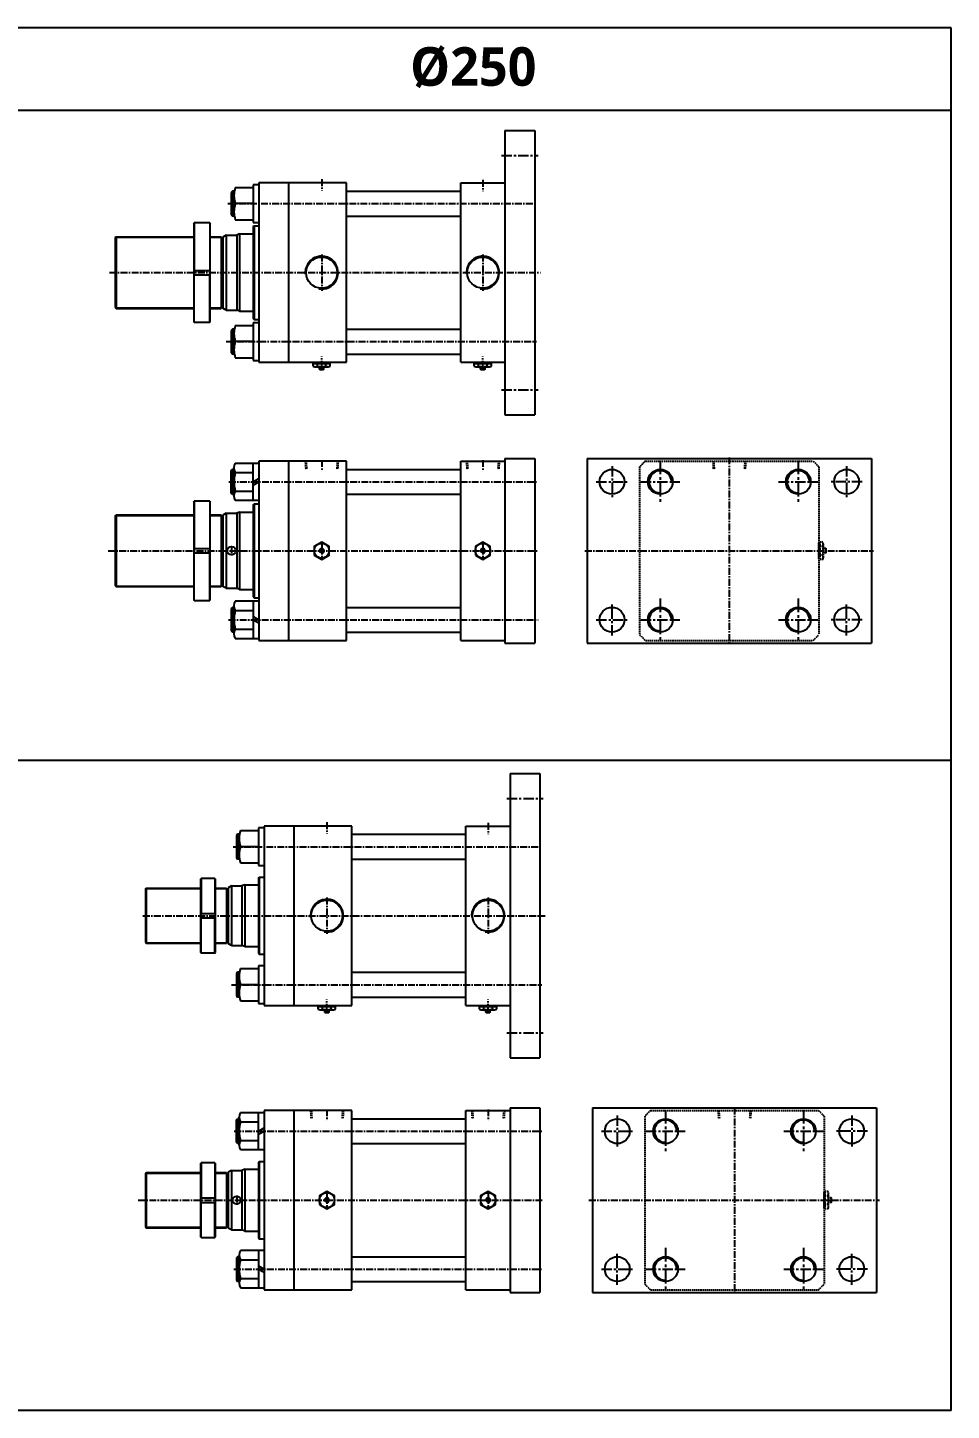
# Model space of a CAD drawing. Extents: x -819 to 8133, y 0 to 3948.
# Drawn here: x 6459 to 8133, y 0 to 2506 of the extents above; entities that cross this region are included whole.
import ezdxf

# ---------------------------------------------------------------- set-up
doc = ezdxf.new("R2010")
doc.units = 0
doc.header["$LTSCALE"] = 10
doc.header["$MEASUREMENT"] = 0
for name, pattern in [('CENTER', [2, 1.25, -0.25, 0.25, -0.25]), ('CENTERX2', [4, 2.5, -0.5, 0.5, -0.5]), ('HIDDEN', [0.375, 0.25, -0.125])]:
    doc.linetypes.add(name, pattern=pattern)
doc.layers.get('0').update_dxf_attribs({"linetype": 'CONTINUOUS'})
for name, color, linetype in [('CEN', 1, 'CENTERX2'), ('DIM', 2, 'CONTINUOUS'), ('ML', 7, 'CONTINUOUS')]:
    doc.layers.add(name, color=color, linetype=linetype)
doc.styles.add('문자', font='romans.shx')

msp = doc.modelspace()

# ---------------------------------------------------------------- linework, layer by layer
for p, q in [((8133.3, 2505.7), (0, 2505.7)), ((8133.3, 0), (8133.3, 2505.7)), ((8133.3, 2355.7), (0, 2355.7)), ((8133.3, 1177.9), (0, 1177.9)), ((8133.3, 0), (0, 0))]:
    msp.add_line(p, q)
at = {"color": 7, "linetype": 'Continuous'}
for p, q in [((6976.7, 1892.2), (6976.7, 1897.3)), ((6976.7, 1897.3), (6983, 1897.3)), ((6977.7, 1897.3), (6977.7, 1899.3)), ((6977.7, 1899.3), (7006.9, 1899.3)), ((6979.9, 1891.3), (7004.7, 1891.3)), ((6983, 1897.3), (7007.9, 1897.3)), ((6984.5, 1892.2), (6984.5, 1897.3)), ((6988.3, 1891.5), (6988.3, 1891.5)), ((6988.3, 1886.8), (6988.3, 1891.3)), ((6988.3, 1886.8), (6988.8, 1886.3)), ((6996.3, 1886.8), (6988.3, 1886.8)), ((6988.8, 1886.3), (6995.8, 1886.3)), ((6996.3, 1886.8), (6995.8, 1886.3)), ((6996.3, 1886.8), (6996.3, 1891.3)), ((7000.1, 1892.2), (7000.1, 1897.3)), ((7006.9, 1897.3), (7006.9, 1899.3)), ((7007.9, 1892.2), (7007.9, 1897.3)), ((7268.7, 1892.2), (7268.7, 1897.3)), ((7268.7, 1897.3), (7275, 1897.3)), ((7269.7, 1897.3), (7269.7, 1899.3)), ((7269.7, 1899.3), (7298.9, 1899.3)), ((7271.9, 1891.3), (7296.7, 1891.3)), ((7275, 1897.3), (7299.9, 1897.3)), ((7276.5, 1892.2), (7276.5, 1897.3)), ((7280.3, 1891.5), (7280.3, 1891.5)), ((7280.3, 1886.8), (7280.3, 1891.3)), ((7280.3, 1886.8), (7280.8, 1886.3)), ((7288.3, 1886.8), (7280.3, 1886.8)), ((7280.8, 1886.3), (7287.8, 1886.3)), ((7288.3, 1886.8), (7287.8, 1886.3)), ((7288.3, 1886.8), (7288.3, 1891.3)), ((7292.1, 1892.2), (7292.1, 1897.3)), ((7298.9, 1897.3), (7298.9, 1899.3)), ((7299.9, 1892.2), (7299.9, 1897.3)), ((6986.2, 726.9), (6986.2, 731.9)), ((6986.2, 731.9), (6992.5, 731.9)), ((6987.2, 731.9), (6987.2, 733.9)), ((6987.2, 733.9), (7016.4, 733.9)), ((6992.5, 731.9), (7017.4, 731.9)), ((6994, 726.9), (6994, 731.9)), ((7009.6, 726.9), (7009.6, 731.9)), ((7016.4, 731.9), (7016.4, 733.9)), ((7017.4, 726.9), (7017.4, 731.9)), ((7278.2, 726.9), (7278.2, 731.9)), ((7278.2, 731.9), (7284.5, 731.9)), ((7279.2, 731.9), (7279.2, 733.9)), ((7279.2, 733.9), (7308.4, 733.9)), ((7284.5, 731.9), (7309.4, 731.9)), ((7286, 726.9), (7286, 731.9)), ((7301.6, 726.9), (7301.6, 731.9)), ((7308.4, 731.9), (7308.4, 733.9)), ((7309.4, 726.9), (7309.4, 731.9)), ((6989.4, 725.9), (7014.2, 725.9)), ((6997.8, 726.2), (6997.8, 726.2)), ((6997.8, 721.4), (6997.8, 725.9)), ((6997.8, 721.4), (6998.3, 720.9)), ((7005.8, 721.4), (6997.8, 721.4)), ((6998.3, 720.9), (7005.3, 720.9)), ((7005.8, 721.4), (7005.3, 720.9)), ((7005.8, 721.4), (7005.8, 725.9)), ((7281.4, 725.9), (7306.2, 725.9)), ((7289.8, 726.2), (7289.8, 726.2)), ((7289.8, 721.4), (7289.8, 725.9)), ((7289.8, 721.4), (7290.3, 720.9)), ((7297.8, 721.4), (7289.8, 721.4)), ((7290.3, 720.9), (7297.3, 720.9)), ((7297.8, 721.4), (7297.3, 720.9)), ((7297.8, 721.4), (7297.8, 725.9))]:
    msp.add_line(p, q, dxfattribs=at)
for points in [[(6978.8, 1549.9), (6992.3, 1542.1), (7005.8, 1549.9), (7005.8, 1565.5), (6992.3, 1573.3), (6978.8, 1565.5)], [(6990.8, 1560.2), (6989.4, 1557.7), (6990.8, 1555.2), (6993.7, 1555.2), (6995.2, 1557.7), (6993.7, 1560.2)], [(7270.8, 1549.9), (7284.3, 1542.1), (7297.8, 1549.9), (7297.8, 1565.5), (7284.3, 1573.3), (7270.8, 1565.5)], [(7282.8, 1560.2), (7281.4, 1557.7), (7282.8, 1555.2), (7285.7, 1555.2), (7287.2, 1557.7), (7285.7, 1560.2)], [(6988.3, 373.1), (7001.8, 365.3), (7015.3, 373.1), (7015.3, 388.7), (7001.8, 396.5), (6988.3, 388.7)], [(7000.3, 383.4), (6998.9, 380.9), (7000.3, 378.4), (7003.2, 378.4), (7004.7, 380.9), (7003.2, 383.4)], [(7280.3, 373.1), (7293.8, 365.3), (7307.3, 373.1), (7307.3, 388.7), (7293.8, 396.5), (7280.3, 388.7)], [(7292.3, 383.4), (7290.9, 380.9), (7292.3, 378.4), (7295.2, 378.4), (7296.7, 380.9), (7295.2, 383.4)]]:
    msp.add_lwpolyline(points, close=True, dxfattribs=at)
for centre, radius in [((6992.3, 1557.7), 13.5), ((6992.3, 1557.7), 3.5), ((7284.3, 1557.7), 13.5), ((7284.3, 1557.7), 3.5), ((7001.8, 380.9), 13.5), ((7001.8, 380.9), 3.5), ((7293.8, 380.9), 13.5), ((7293.8, 380.9), 3.5)]:
    msp.add_circle(centre, radius, dxfattribs=at)
for centre, radius, start, end in [((6979.9, 1896.9), 5.62, 235.6158, 270), ((6980.6, 1899.5), 8.22, 241.7006, 298.2994), ((6992.3, 1922.6), 31.3, 255.6172, 270.0141), ((6992.3, 1922.6), 31.3, 269.9859, 284.3828), ((7004, 1899.5), 8.22, 241.7006, 298.2994), ((7271.9, 1896.9), 5.62, 235.6158, 270), ((7272.6, 1899.5), 8.22, 241.7006, 298.2994), ((7284.3, 1922.6), 31.3, 255.6172, 270.0141), ((7284.3, 1922.6), 31.3, 269.9859, 284.3828), ((7296, 1899.5), 8.22, 241.7006, 298.2994), ((6989.4, 731.6), 5.62, 235.6158, 270), ((6990.1, 734.2), 8.22, 241.7006, 298.2994), ((7001.8, 757.3), 31.3, 255.6172, 270.0141), ((7001.8, 757.3), 31.3, 269.9859, 284.3828), ((7013.5, 734.2), 8.22, 241.7006, 298.2994), ((7281.4, 731.6), 5.62, 235.6158, 270), ((7282.1, 734.2), 8.22, 241.7006, 298.2994), ((7293.8, 757.3), 31.3, 255.6172, 270.0141), ((7293.8, 757.3), 31.3, 269.9859, 284.3828), ((7305.5, 734.2), 8.22, 241.7006, 298.2994)]:
    msp.add_arc(centre, radius, start, end, dxfattribs=at)
at = {"layer": 'CEN', "color": 1, "linetype": 'CENTER', "ltscale": 1.5}
for p, q in [((7318.3, 2274.3), (7384.3, 2274.3)), ((7318.3, 1849.3), (7384.3, 1849.3)), ((7518.4, 1711.2), (7518.4, 1654.2)), ((7943.4, 1711.2), (7943.4, 1654.2)), ((7489.9, 1682.7), (7546.9, 1682.7)), ((7570.4, 1682.7), (7641.3, 1682.7)), ((7820.4, 1682.7), (7891.3, 1682.7)), ((7971.9, 1682.7), (7914.9, 1682.7)), ((7518.4, 1404.2), (7518.4, 1461.2)), ((7943.4, 1404.2), (7943.4, 1461.2)), ((7489.9, 1432.7), (7546.9, 1432.7)), ((7570.4, 1432.7), (7641.3, 1432.7)), ((7820.4, 1432.7), (7891.3, 1432.7)), ((7971.9, 1432.7), (7914.9, 1432.7)), ((7327.8, 1108.9), (7393.8, 1108.9)), ((7327.8, 683.9), (7393.8, 683.9)), ((7527.9, 534.4), (7527.9, 477.4)), ((7952.9, 534.4), (7952.9, 477.4)), ((7499.4, 505.9), (7556.4, 505.9)), ((7579.9, 505.9), (7650.8, 505.9)), ((7829.9, 505.9), (7900.8, 505.9)), ((7981.4, 505.9), (7924.4, 505.9)), ((7527.9, 227.4), (7527.9, 284.4)), ((7952.9, 227.4), (7952.9, 284.4)), ((7499.4, 255.9), (7556.4, 255.9)), ((7579.9, 255.9), (7650.8, 255.9)), ((7829.9, 255.9), (7900.8, 255.9)), ((7981.4, 255.9), (7924.4, 255.9))]:
    msp.add_line(p, q, dxfattribs=at)
at = {"layer": 'CEN', "color": 1, "linetype": 'CENTER', "ltscale": 2}
for p, q in [((7605.9, 1721.3), (7605.9, 1644)), ((7855.9, 1721.3), (7855.9, 1644)), ((7605.9, 1471.3), (7605.9, 1394)), ((7855.9, 1471.3), (7855.9, 1394)), ((7615.4, 544.6), (7615.4, 467.3)), ((7865.4, 544.6), (7865.4, 467.3)), ((7615.4, 294.6), (7615.4, 217.3)), ((7865.4, 294.6), (7865.4, 217.3))]:
    msp.add_line(p, q, dxfattribs=at)
at = {"layer": 'DIM'}
for p, q in [((6828.3, 2207), (6833.6, 2207)), ((6828.3, 2166.5), (6833.6, 2166.5)), ((6828.3, 1957), (6833.6, 1957)), ((6828.3, 1916.5), (6833.6, 1916.5)), ((6828.3, 1702.9), (6833.3, 1702.9)), ((6868.3, 1682.7), (6878.3, 1688.4)), ((6868.3, 1676.9), (6878.3, 1682.7)), ((6828.3, 1662.4), (6833.3, 1662.4)), ((6828.3, 1452.9), (6833.3, 1452.9)), ((6868.3, 1438.4), (6878.3, 1432.7)), ((6868.3, 1432.7), (6878.3, 1426.9)), ((6828.3, 1412.4), (6833.3, 1412.4)), ((6837.8, 1041.7), (6843.1, 1041.7)), ((6837.8, 1001.2), (6843.1, 1001.2)), ((6837.8, 791.7), (6843.1, 791.7)), ((6837.8, 751.2), (6843.1, 751.2)), ((6837.8, 526.2), (6842.8, 526.2)), ((6877.8, 505.9), (6887.8, 511.7)), ((6877.8, 500.2), (6887.8, 505.9)), ((6837.8, 485.7), (6842.8, 485.7)), ((6837.8, 276.2), (6842.8, 276.2)), ((6877.8, 261.7), (6887.8, 255.9)), ((6877.8, 255.9), (6887.8, 250.2)), ((6837.8, 235.7), (6842.8, 235.7))]:
    msp.add_line(p, q, dxfattribs=at)
for centre in [(7605.9, 1682.7), (7855.9, 1682.7), (7605.9, 1432.7), (7855.9, 1432.7), (7615.4, 505.9), (7865.4, 505.9), (7615.4, 255.9), (7865.4, 255.9)]:
    msp.add_arc(centre, 20.2, 356.0356, 273.9644, dxfattribs=at)
at = {"layer": 'ML'}
for p, q in [((7324.3, 2319.3), (7324.3, 1804.3)), ((7324.3, 2319.3), (7378.3, 2319.3)), ((7378.3, 2319.3), (7378.3, 1804.3)), ((6830.5, 2209.3), (6828.3, 2207)), ((6828.3, 2207), (6828.3, 2166.5)), ((6830.5, 2209.3), (6830.5, 2164.3)), ((6834, 2209.3), (6830.5, 2209.3)), ((6835.8, 2216.2), (6868.3, 2216.2)), ((6868.3, 2220.8), (6868.3, 2152.8)), ((6878.3, 2220.8), (6868.3, 2220.8)), ((7037.3, 2224.3), (6878.3, 2224.3)), ((6878.3, 2224.3), (6878.3, 1899.3)), ((6932.3, 2224.3), (6932.3, 1899.3)), ((7037.3, 1899.3), (7037.3, 2224.3)), ((7244.3, 1899.3), (7244.3, 2224.3)), ((7244.3, 2224.3), (7324.3, 2224.3)), ((6833.3, 2201.5), (6833.3, 2172)), ((6868.3, 2186.8), (6835.8, 2186.8)), ((6828.3, 2166.5), (6830.5, 2164.3)), ((6834, 2164.3), (6830.5, 2164.3)), ((6835.8, 2157.3), (6868.3, 2157.3)), ((6760.4, 2150.8), (6761.4, 2151.8)), ((6760.4, 2150.8), (6760.4, 1972.8)), ((6761.4, 2151.8), (6761.4, 2065.8)), ((6789.4, 2151.8), (6761.4, 2151.8)), ((6789.4, 2151.8), (6789.4, 2065.8)), ((6789.4, 2151.8), (6790.4, 2150.8)), ((6790.4, 1972.8), (6790.4, 2150.8)), ((6843.3, 2131.8), (6838.3, 2129.8)), ((6843.3, 2131.8), (6843.3, 1991.8)), ((6843.3, 2131.8), (6868.3, 2131.8)), ((6868.3, 2152.8), (6878.3, 2152.8)), ((6868.3, 2145.3), (6869.8, 2146.8)), ((6868.3, 2145.3), (6868.3, 1978.3)), ((6869.8, 2146.8), (6869.8, 1976.8)), ((6869.8, 2146.8), (6878.3, 2146.8)), ((6618.3, 2125.3), (6619.8, 2126.8)), ((6618.3, 2125.3), (6618.3, 1998.3)), ((6619.8, 2126.8), (6619.8, 1996.8)), ((6619.8, 2126.8), (6760.4, 2126.8)), ((6790.4, 2126.8), (6810.3, 2126.8)), ((6810.3, 2126.8), (6810.3, 1996.8)), ((6810.3, 2125.3), (6813.3, 2125.3)), ((6819.3, 2129.8), (6813.3, 2126.3)), ((6813.3, 2126.3), (6813.3, 1997.2)), ((6819.3, 2129.8), (6819.3, 1993.8)), ((6819.3, 2129.8), (6838.3, 2129.8)), ((6838.3, 2129.8), (6838.3, 1993.8)), ((6760.4, 2065.8), (6790.4, 2065.8)), ((6760.4, 2057.8), (6790.4, 2057.8)), ((6761.4, 1971.8), (6761.4, 2057.8)), ((6789.4, 1971.8), (6789.4, 2057.8)), ((6618.3, 1998.3), (6619.8, 1996.8)), ((6619.8, 1996.8), (6760.4, 1996.8)), ((6790.4, 1996.8), (6810.3, 1996.8)), ((6810.3, 1998.3), (6813.3, 1998.3)), ((6819.3, 1993.8), (6813.3, 1997.2)), ((6819.3, 1993.8), (6838.3, 1993.8)), ((6843.3, 1991.8), (6838.3, 1993.8)), ((6843.3, 1991.8), (6868.3, 1991.8)), ((6760.4, 1972.8), (6761.4, 1971.8)), ((6761.4, 1971.8), (6789.4, 1971.8)), ((6789.4, 1971.8), (6790.4, 1972.8)), ((6830.5, 1959.3), (6828.3, 1957)), ((6828.3, 1957), (6828.3, 1916.5)), ((6830.5, 1959.3), (6830.5, 1914.3)), ((6834, 1959.3), (6830.5, 1959.3)), ((6835.8, 1966.2), (6868.3, 1966.2)), ((6868.3, 1978.3), (6869.8, 1976.8)), ((6868.3, 1970.8), (6868.3, 1902.8)), ((6878.3, 1970.8), (6868.3, 1970.8)), ((6869.8, 1976.8), (6878.3, 1976.8)), ((6833.3, 1951.5), (6833.3, 1922)), ((6868.3, 1936.8), (6835.8, 1936.8)), ((6828.3, 1916.5), (6830.5, 1914.3)), ((6834, 1914.3), (6830.5, 1914.3)), ((6835.8, 1907.3), (6868.3, 1907.3)), ((6868.3, 1902.8), (6878.3, 1902.8)), ((6878.3, 1899.3), (7037.3, 1899.3)), ((7244.3, 1899.3), (7324.3, 1899.3)), ((7324.3, 1804.3), (7378.3, 1804.3)), ((6828.3, 1702.9), (6830.5, 1705.2)), ((6830.5, 1660.2), (6830.5, 1705.2)), ((6833.3, 1705.2), (6830.5, 1705.2)), ((6833.3, 1657.2), (6833.3, 1708.2)), ((6835.8, 1716.7), (6878.3, 1716.7)), ((6868.3, 1648.7), (6868.3, 1716.7)), ((7037.3, 1720.2), (6878.3, 1720.2)), ((6878.3, 1720.2), (6878.3, 1395.2)), ((6932.3, 1720.2), (6932.3, 1395.2)), ((7037.3, 1720.2), (6932.3, 1720.2)), ((7037.3, 1395.2), (7037.3, 1720.2)), ((7244.3, 1395.2), (7244.3, 1720.2)), ((7244.3, 1720.2), (7324.3, 1720.2)), ((7324.3, 1725.2), (7324.3, 1390.2)), ((7324.3, 1725.2), (7378.3, 1725.2)), ((7378.3, 1725.2), (7378.3, 1390.2)), ((7473.4, 1725.2), (7988.4, 1725.2)), ((7473.4, 1725.2), (7473.4, 1390.2)), ((7988.4, 1725.2), (7988.4, 1390.2)), ((6828.3, 1662.4), (6828.3, 1702.9)), ((6835.8, 1699.7), (6868.3, 1699.7)), ((6830.5, 1660.2), (6828.3, 1662.4)), ((6833.3, 1660.2), (6830.5, 1660.2)), ((6835.8, 1665.7), (6868.3, 1665.7)), ((6760.4, 1646.7), (6761.4, 1647.7)), ((6760.4, 1646.7), (6760.4, 1468.7)), ((6789.4, 1647.7), (6761.4, 1647.7)), ((6761.4, 1647.7), (6761.4, 1561.7)), ((6789.4, 1647.7), (6790.4, 1646.7)), ((6789.4, 1647.7), (6789.4, 1561.7)), ((6790.4, 1468.7), (6790.4, 1646.7)), ((6878.3, 1648.7), (6835.8, 1648.7)), ((6868.3, 1641.2), (6869.8, 1642.7)), ((6868.3, 1641.2), (6868.3, 1474.2)), ((6869.8, 1642.7), (6869.8, 1472.7)), ((6869.8, 1642.7), (6878.3, 1642.7)), ((6618.3, 1621.2), (6619.8, 1622.7)), ((6618.3, 1621.2), (6618.3, 1494.2)), ((6619.8, 1622.7), (6760.4, 1622.7)), ((6619.8, 1622.7), (6619.8, 1492.7)), ((6790.4, 1622.7), (6810.3, 1622.7)), ((6810.3, 1622.7), (6810.3, 1492.7)), ((6810.3, 1621.2), (6813.3, 1621.2)), ((6819.3, 1625.7), (6813.3, 1622.2)), ((6813.3, 1622.2), (6813.3, 1493.1)), ((6819.3, 1625.7), (6838.3, 1625.7)), ((6819.3, 1625.7), (6819.3, 1489.7)), ((6843.3, 1627.7), (6838.3, 1625.7)), ((6838.3, 1625.7), (6838.3, 1489.7)), ((6843.3, 1627.7), (6843.3, 1487.7)), ((6843.3, 1627.7), (6868.3, 1627.7)), ((6760.4, 1561.7), (6790.4, 1561.7)), ((6760.4, 1553.7), (6790.4, 1553.7)), ((6761.4, 1467.7), (6761.4, 1553.7)), ((6789.4, 1467.7), (6789.4, 1553.7)), ((6618.3, 1494.2), (6619.8, 1492.7)), ((6619.8, 1492.7), (6760.4, 1492.7)), ((6790.4, 1492.7), (6810.3, 1492.7)), ((6810.3, 1494.2), (6813.3, 1494.2)), ((6819.3, 1489.7), (6813.3, 1493.1)), ((6819.3, 1489.7), (6838.3, 1489.7)), ((6843.3, 1487.7), (6838.3, 1489.7)), ((6843.3, 1487.7), (6868.3, 1487.7)), ((6760.4, 1468.7), (6761.4, 1467.7)), ((6761.4, 1467.7), (6789.4, 1467.7)), ((6789.4, 1467.7), (6790.4, 1468.7)), ((6830.5, 1455.2), (6828.3, 1452.9)), ((6830.5, 1455.2), (6830.5, 1410.2)), ((6833.3, 1455.2), (6830.5, 1455.2)), ((6833.3, 1458.2), (6833.3, 1407.2)), ((6878.3, 1466.7), (6835.8, 1466.7)), ((6868.3, 1474.2), (6869.8, 1472.7)), ((6868.3, 1466.7), (6868.3, 1398.7)), ((6869.8, 1472.7), (6878.3, 1472.7)), ((6828.3, 1452.9), (6828.3, 1412.4)), ((6835.8, 1449.7), (6868.3, 1449.7)), ((6828.3, 1412.4), (6830.5, 1410.2)), ((6833.3, 1410.2), (6830.5, 1410.2)), ((6835.8, 1415.7), (6868.3, 1415.7)), ((6835.8, 1398.7), (6878.3, 1398.7)), ((6878.3, 1395.2), (7037.3, 1395.2)), ((7244.3, 1395.2), (7324.3, 1395.2)), ((7324.3, 1390.2), (7378.3, 1390.2)), ((7473.4, 1390.2), (7988.4, 1390.2)), ((7333.8, 1153.9), (7333.8, 638.9)), ((7333.8, 1153.9), (7387.8, 1153.9)), ((7387.8, 1153.9), (7387.8, 638.9)), ((6877.8, 1055.4), (6877.8, 987.4)), ((6887.8, 1055.4), (6877.8, 1055.4)), ((7046.8, 1058.9), (6887.8, 1058.9)), ((6887.8, 1058.9), (6887.8, 733.9)), ((6941.8, 1058.9), (6941.8, 733.9)), ((7046.8, 733.9), (7046.8, 1058.9)), ((7253.8, 733.9), (7253.8, 1058.9)), ((7253.8, 1058.9), (7333.8, 1058.9)), ((6840, 1043.9), (6837.8, 1041.7)), ((6837.8, 1041.7), (6837.8, 1001.2)), ((6840, 1043.9), (6840, 998.9)), ((6843.5, 1043.9), (6840, 1043.9)), ((6842.8, 1036.2), (6842.8, 1006.7)), ((6845.3, 1050.9), (6877.8, 1050.9)), ((6877.8, 1021.4), (6845.3, 1021.4)), ((6837.8, 1001.2), (6840, 998.9)), ((6843.5, 998.9), (6840, 998.9)), ((6845.3, 992), (6877.8, 992)), ((6877.8, 987.4), (6887.8, 987.4)), ((6772.9, 962.9), (6773.9, 963.9)), ((6772.9, 962.9), (6772.9, 829.9)), ((6773.9, 963.9), (6773.9, 900.4)), ((6798.9, 963.9), (6773.9, 963.9)), ((6798.9, 963.9), (6798.9, 900.4)), ((6798.9, 963.9), (6799.9, 962.9)), ((6799.9, 829.9), (6799.9, 962.9)), ((6852.8, 952.4), (6847.8, 950.4)), ((6852.8, 952.4), (6852.8, 840.4)), ((6852.8, 952.4), (6877.8, 952.4)), ((6877.8, 964.9), (6879.3, 966.4)), ((6877.8, 964.9), (6877.8, 827.9)), ((6879.3, 966.4), (6879.3, 826.4)), ((6879.3, 966.4), (6887.8, 966.4)), ((6672.8, 944.9), (6674.3, 946.4)), ((6672.8, 944.9), (6672.8, 847.9)), ((6674.3, 946.4), (6772.9, 946.4)), ((6674.3, 946.4), (6674.3, 846.4)), ((6799.9, 946.4), (6819.8, 946.4)), ((6819.8, 946.4), (6819.8, 846.4)), ((6819.8, 944.9), (6822.8, 944.9)), ((6828.8, 950.4), (6822.8, 947)), ((6822.8, 947), (6822.8, 845.9)), ((6828.8, 950.4), (6828.8, 842.4)), ((6828.8, 950.4), (6847.8, 950.4)), ((6847.8, 950.4), (6847.8, 842.4)), ((6772.9, 900.4), (6799.9, 900.4)), ((6772.9, 892.4), (6799.9, 892.4)), ((6773.9, 828.9), (6773.9, 892.4)), ((6798.9, 828.9), (6798.9, 892.4)), ((6672.8, 847.9), (6674.3, 846.4)), ((6674.3, 846.4), (6772.9, 846.4)), ((6773.9, 828.9), (6772.9, 829.9)), ((6773.9, 828.9), (6798.9, 828.9)), ((6798.9, 828.9), (6799.9, 829.9)), ((6799.9, 846.4), (6819.8, 846.4)), ((6819.8, 847.9), (6822.8, 847.9)), ((6828.8, 842.4), (6822.8, 845.9)), ((6828.8, 842.4), (6847.8, 842.4)), ((6852.8, 840.4), (6847.8, 842.4)), ((6852.8, 840.4), (6877.8, 840.4)), ((6877.8, 827.9), (6879.3, 826.4)), ((6877.8, 805.4), (6877.8, 737.4)), ((6887.8, 805.4), (6877.8, 805.4)), ((6879.3, 826.4), (6887.8, 826.4)), ((6840, 793.9), (6837.8, 791.7)), ((6837.8, 791.7), (6837.8, 751.2)), ((6840, 793.9), (6840, 748.9)), ((6843.5, 793.9), (6840, 793.9)), ((6842.8, 786.2), (6842.8, 756.7)), ((6845.3, 800.9), (6877.8, 800.9)), ((6877.8, 771.4), (6845.3, 771.4)), ((6837.8, 751.2), (6840, 748.9)), ((6843.5, 748.9), (6840, 748.9)), ((6845.3, 742), (6877.8, 742)), ((6877.8, 737.4), (6887.8, 737.4)), ((6887.8, 733.9), (7046.8, 733.9)), ((7253.8, 733.9), (7333.8, 733.9)), ((7333.8, 638.9), (7387.8, 638.9)), ((6837.8, 526.2), (6840, 528.4)), ((6840, 483.4), (6840, 528.4)), ((6842.8, 528.4), (6840, 528.4)), ((6842.8, 480.4), (6842.8, 531.4)), ((6845.3, 539.9), (6887.8, 539.9)), ((6877.8, 471.9), (6877.8, 539.9)), ((7046.8, 543.4), (6887.8, 543.4)), ((6887.8, 543.4), (6887.8, 218.4)), ((6941.8, 543.4), (6941.8, 218.4)), ((7046.8, 543.4), (6941.8, 543.4)), ((7046.8, 218.4), (7046.8, 543.4)), ((7253.8, 218.4), (7253.8, 543.4)), ((7253.8, 543.4), (7333.8, 543.4)), ((7333.8, 548.4), (7333.8, 213.4)), ((7333.8, 548.4), (7387.8, 548.4)), ((7387.8, 548.4), (7387.8, 213.4)), ((7482.9, 548.4), (7997.9, 548.4)), ((7482.9, 548.4), (7482.9, 213.4)), ((7997.9, 548.4), (7997.9, 213.4)), ((6837.8, 485.7), (6837.8, 526.2)), ((6845.3, 522.9), (6877.8, 522.9)), ((6840, 483.4), (6837.8, 485.7)), ((6842.8, 483.4), (6840, 483.4)), ((6845.3, 488.9), (6877.8, 488.9)), ((6887.8, 471.9), (6845.3, 471.9)), ((6672.8, 429.4), (6674.3, 430.9)), ((6672.8, 429.4), (6672.8, 332.4)), ((6674.3, 430.9), (6772.9, 430.9)), ((6674.3, 430.9), (6674.3, 330.9)), ((6772.9, 447.4), (6773.9, 448.4)), ((6772.9, 447.4), (6772.9, 314.4)), ((6773.9, 448.4), (6773.9, 384.9)), ((6798.9, 448.4), (6773.9, 448.4)), ((6798.9, 448.4), (6798.9, 384.9)), ((6798.9, 448.4), (6799.9, 447.4)), ((6799.9, 314.4), (6799.9, 447.4)), ((6799.9, 430.9), (6819.8, 430.9)), ((6819.8, 430.9), (6819.8, 330.9)), ((6819.8, 429.4), (6822.8, 429.4)), ((6828.8, 434.9), (6822.8, 431.5)), ((6822.8, 431.5), (6822.8, 330.4)), ((6828.8, 434.9), (6847.8, 434.9)), ((6828.8, 434.9), (6828.8, 326.9)), ((6852.8, 436.9), (6847.8, 434.9)), ((6847.8, 434.9), (6847.8, 326.9)), ((6852.8, 436.9), (6877.8, 436.9)), ((6852.8, 436.9), (6852.8, 324.9)), ((6877.8, 449.4), (6879.3, 450.9)), ((6877.8, 449.4), (6877.8, 312.4)), ((6879.3, 450.9), (6879.3, 310.9)), ((6879.3, 450.9), (6887.8, 450.9)), ((6772.9, 384.9), (6799.9, 384.9)), ((6772.9, 376.9), (6799.9, 376.9)), ((6773.9, 313.4), (6773.9, 376.9)), ((6798.9, 313.4), (6798.9, 376.9)), ((6672.8, 332.4), (6674.3, 330.9)), ((6674.3, 330.9), (6772.9, 330.9)), ((6799.9, 330.9), (6819.8, 330.9)), ((6819.8, 332.4), (6822.8, 332.4)), ((6828.8, 326.9), (6822.8, 330.4)), ((6828.8, 326.9), (6847.8, 326.9)), ((6852.8, 324.9), (6847.8, 326.9)), ((6773.9, 313.4), (6772.9, 314.4)), ((6773.9, 313.4), (6798.9, 313.4)), ((6798.9, 313.4), (6799.9, 314.4)), ((6852.8, 324.9), (6877.8, 324.9)), ((6877.8, 312.4), (6879.3, 310.9)), ((6879.3, 310.9), (6887.8, 310.9)), ((6840, 278.4), (6837.8, 276.2)), ((6837.8, 276.2), (6837.8, 235.7)), ((6840, 278.4), (6840, 233.4)), ((6842.8, 278.4), (6840, 278.4)), ((6842.8, 281.4), (6842.8, 230.4)), ((6887.8, 289.9), (6845.3, 289.9)), ((6877.8, 289.9), (6877.8, 221.9)), ((6845.3, 272.9), (6877.8, 272.9)), ((6837.8, 235.7), (6840, 233.4)), ((6842.8, 233.4), (6840, 233.4)), ((6845.3, 238.9), (6877.8, 238.9)), ((6845.3, 221.9), (6887.8, 221.9)), ((6887.8, 218.4), (7046.8, 218.4)), ((7253.8, 218.4), (7333.8, 218.4)), ((7333.8, 213.4), (7387.8, 213.4)), ((7482.9, 213.4), (7997.9, 213.4))]:
    msp.add_line(p, q, dxfattribs=at)
at = {"layer": 'ML', "color": 1, "linetype": 'CENTER'}
for p, q in [((6992.3, 2231.1), (6992.3, 2210.7)), ((7284.3, 2229.9), (7284.3, 2209.5)), ((6822.5, 2186.8), (7379.3, 2186.8)), ((6992.3, 2094.5), (6992.3, 2029)), ((7284.3, 2094.5), (7284.3, 2029)), ((6608, 2061.8), (7388.8, 2061.8)), ((6819.3, 1936.8), (7381.8, 1936.8)), ((6992.3, 1889.3), (6992.3, 1909.7)), ((7284.3, 1889.3), (7284.3, 1909.7)), ((6992.3, 1722.1), (6992.3, 1701.7)), ((7284.3, 1722.1), (7284.3, 1701.7)), ((7730.9, 1726.9), (7730.9, 1388.7)), ((6824.2, 1682.7), (7384, 1682.7)), ((6605.5, 1557.7), (7383.8, 1557.7)), ((6828.8, 1565.9), (6828.8, 1549.4)), ((6992.3, 1568.7), (6992.3, 1546.7)), ((7284.3, 1568.7), (7284.3, 1546.7)), ((7469.3, 1557.7), (7992, 1557.7)), ((6823.7, 1432.7), (7384.8, 1432.7)), ((7001.8, 1065.8), (7001.8, 1045.4)), ((7293.8, 1064.6), (7293.8, 1044.2)), ((6832, 1021.4), (7388.8, 1021.4)), ((7001.8, 929.2), (7001.8, 863.7)), ((7293.8, 929.2), (7293.8, 863.7)), ((6668.4, 896.4), (7397, 896.4)), ((6828.8, 771.4), (7391.3, 771.4)), ((7001.8, 724), (7001.8, 744.4)), ((7293.8, 724), (7293.8, 744.4)), ((7001.8, 545.4), (7001.8, 525)), ((7293.8, 545.4), (7293.8, 525)), ((7740.4, 548.6), (7740.4, 211.9)), ((6833.7, 505.9), (7393.5, 505.9)), ((6660, 380.9), (7391.6, 380.9)), ((6838.3, 389.2), (6838.3, 372.7)), ((7001.8, 391.9), (7001.8, 369.9)), ((7293.8, 391.9), (7293.8, 369.9)), ((7476.4, 380.9), (8002.9, 380.9)), ((6833.2, 255.9), (7391.3, 255.9))]:
    msp.add_line(p, q, dxfattribs=at)
at = {"layer": 'ML', "color": 7, "linetype": 'Continuous'}
for p, q in [((7037.3, 2209.3), (7244.3, 2209.3)), ((7037.3, 2164.3), (7244.3, 2164.3)), ((7037.3, 1959.3), (7244.3, 1959.3)), ((7037.3, 1914.3), (7244.3, 1914.3)), ((7037.3, 1705.2), (7244.3, 1705.2)), ((7037.3, 1660.2), (7244.3, 1660.2)), ((7037.3, 1455.2), (7244.3, 1455.2)), ((7037.3, 1410.2), (7244.3, 1410.2)), ((7046.8, 1043.9), (7253.8, 1043.9)), ((7046.8, 998.9), (7253.8, 998.9)), ((7046.8, 793.9), (7253.8, 793.9)), ((7046.8, 748.9), (7253.8, 748.9)), ((7046.8, 528.4), (7253.8, 528.4)), ((7046.8, 483.4), (7253.8, 483.4)), ((7046.8, 278.4), (7253.8, 278.4)), ((7046.8, 233.4), (7253.8, 233.4))]:
    msp.add_line(p, q, dxfattribs=at)
at = {"layer": 'ML', "color": 2}
for p, q in [((6618.8, 2125.8), (6760.4, 2125.8)), ((6790.4, 2125.8), (6810.3, 2125.8)), ((6618.8, 1997.8), (6760.4, 1997.8)), ((6790.4, 1997.8), (6810.3, 1997.8)), ((6988.8, 1891.4), (6988.8, 1891.4)), ((6988.8, 1886.3), (6988.8, 1891.3)), ((6995.8, 1886.3), (6995.8, 1891.3)), ((7280.8, 1891.4), (7280.8, 1891.4)), ((7280.8, 1886.3), (7280.8, 1891.3)), ((7287.8, 1886.3), (7287.8, 1891.3)), ((6618.8, 1621.7), (6760.4, 1621.7)), ((6790.4, 1621.7), (6810.3, 1621.7)), ((6618.8, 1493.7), (6760.4, 1493.7)), ((6790.4, 1493.7), (6810.3, 1493.7)), ((6673.3, 945.4), (6772.9, 945.4)), ((6799.9, 945.4), (6819.8, 945.4)), ((6673.3, 847.4), (6772.9, 847.4)), ((6799.9, 847.4), (6819.8, 847.4)), ((6998.3, 726.1), (6998.3, 726.1)), ((6998.3, 720.9), (6998.3, 725.9)), ((7005.3, 720.9), (7005.3, 725.9)), ((7290.3, 726.1), (7290.3, 726.1)), ((7290.3, 720.9), (7290.3, 725.9)), ((7297.3, 720.9), (7297.3, 725.9)), ((6673.3, 429.9), (6772.9, 429.9)), ((6799.9, 429.9), (6819.8, 429.9)), ((6673.3, 331.9), (6772.9, 331.9)), ((6799.9, 331.9), (6819.8, 331.9))]:
    msp.add_line(p, q, dxfattribs=at)
at = {"layer": 'ML', "color": 6, "linetype": 'HIDDEN'}
for p, q in [((6962.5, 1720.2), (6963.4, 1705.2)), ((6963.9, 1720.2), (6964.9, 1705.2)), ((7020.6, 1720.2), (7019.6, 1705.2)), ((7022.1, 1720.2), (7021.1, 1705.2)), ((7254.5, 1720.2), (7255.4, 1705.2)), ((7255.9, 1720.2), (7256.9, 1705.2)), ((7312.6, 1720.2), (7311.6, 1705.2)), ((7314.1, 1720.2), (7313.1, 1705.2)), ((7568.4, 1709.6), (7568.4, 1405.7)), ((7578.9, 1720.2), (7882.8, 1720.2)), ((7701.1, 1720.2), (7702, 1705.2)), ((7702.5, 1720.2), (7703.5, 1705.2)), ((7759.2, 1720.2), (7758.2, 1705.2)), ((7760.7, 1720.2), (7759.7, 1705.2)), ((7893.4, 1709.6), (7893.4, 1405.7)), ((7893.4, 1543.1), (7893.4, 1572.3)), ((7895.4, 1572.3), (7893.4, 1572.3)), ((7900.4, 1573.3), (7895.4, 1573.3)), ((7895.4, 1548.4), (7895.4, 1573.3)), ((7900.4, 1565.5), (7895.4, 1565.5)), ((7901.1, 1553.7), (7901.1, 1553.7)), ((7901.2, 1554.2), (7901.2, 1554.2)), ((7901.4, 1545.2), (7901.4, 1570.1)), ((7905.9, 1561.7), (7901.4, 1561.7)), ((7906.4, 1561.2), (7901.4, 1561.2)), ((7906.4, 1554.2), (7901.4, 1554.2)), ((7905.9, 1553.7), (7901.4, 1553.7)), ((7905.9, 1561.7), (7906.4, 1561.2)), ((7905.9, 1561.7), (7905.9, 1553.7)), ((7905.9, 1553.7), (7906.4, 1554.2)), ((7906.4, 1554.2), (7906.4, 1561.2)), ((7895.4, 1543.1), (7893.4, 1543.1)), ((7900.4, 1549.9), (7895.4, 1549.9)), ((7895.4, 1542.1), (7895.4, 1548.4)), ((7900.4, 1542.1), (7895.4, 1542.1)), ((7578.9, 1395.2), (7882.8, 1395.2)), ((6972, 543.4), (6972.9, 528.4)), ((6973.5, 543.4), (6974.4, 528.4)), ((7030.1, 543.4), (7029.1, 528.4)), ((7031.6, 543.4), (7030.6, 528.4)), ((7264, 543.4), (7264.9, 528.4)), ((7265.5, 543.4), (7266.4, 528.4)), ((7322.1, 543.4), (7321.1, 528.4)), ((7323.6, 543.4), (7322.6, 528.4)), ((7577.9, 532.9), (7577.9, 228.9)), ((7588.4, 543.4), (7892.4, 543.4)), ((7710.6, 543.4), (7711.5, 528.4)), ((7712, 543.4), (7713, 528.4)), ((7768.7, 543.4), (7767.7, 528.4)), ((7770.2, 543.4), (7769.2, 528.4)), ((7902.9, 532.9), (7902.9, 228.9)), ((7902.9, 366.3), (7902.9, 395.5)), ((7904.9, 395.5), (7902.9, 395.5)), ((7909.9, 396.5), (7904.9, 396.5)), ((7904.9, 371.7), (7904.9, 396.5)), ((7909.9, 388.7), (7904.9, 388.7)), ((7910.6, 376.9), (7910.6, 376.9)), ((7910.7, 377.4), (7910.7, 377.4)), ((7910.9, 368.5), (7910.9, 393.3)), ((7915.4, 384.9), (7910.9, 384.9)), ((7915.9, 384.4), (7910.9, 384.4)), ((7915.9, 377.4), (7910.9, 377.4)), ((7915.4, 376.9), (7910.9, 376.9)), ((7915.4, 384.9), (7915.9, 384.4)), ((7915.4, 384.9), (7915.4, 376.9)), ((7915.4, 376.9), (7915.9, 377.4)), ((7915.9, 377.4), (7915.9, 384.4)), ((7904.9, 366.3), (7902.9, 366.3)), ((7909.9, 373.1), (7904.9, 373.1)), ((7904.9, 365.3), (7904.9, 371.7)), ((7909.9, 365.3), (7904.9, 365.3)), ((7588.4, 218.4), (7892.4, 218.4))]:
    msp.add_line(p, q, dxfattribs=at)
at = {"layer": 'ML'}
for centre, radius in [((6992.3, 2061.8), 28.3), ((7284.3, 2061.8), 28.3), ((7518.4, 1682.7), 22.5), ((7605.9, 1682.7), 22.5), ((7855.9, 1682.7), 22.5), ((7943.4, 1682.7), 22.5), ((6828.8, 1557.7), 7.5), ((7518.4, 1432.7), 22.5), ((7605.9, 1432.7), 22.5), ((7855.9, 1432.7), 22.5), ((7943.4, 1432.7), 22.5), ((7001.8, 896.4), 28.3), ((7293.8, 896.4), 28.3), ((7527.9, 505.9), 22.5), ((7615.4, 505.9), 22.5), ((7865.4, 505.9), 22.5), ((7952.9, 505.9), 22.5), ((6838.3, 380.9), 7.5), ((7527.9, 255.9), 22.5), ((7615.4, 255.9), 22.5), ((7865.4, 255.9), 22.5), ((7952.9, 255.9), 22.5)]:
    msp.add_circle(centre, radius, dxfattribs=at)
for centre, radius, start, end in [((6877.9, 2201.5), 44.6, 160.7252, 199.2748), ((6877.9, 2172), 44.6, 160.7252, 199.2748), ((6877.9, 1951.5), 44.6, 160.7252, 199.2748), ((6877.9, 1922), 44.6, 160.7252, 199.2748), ((6849, 1708.2), 15.7, 147.2209, 212.7791), ((6892.3, 1682.7), 59, 163.2682, 196.7318), ((6849, 1657.2), 15.7, 147.2209, 212.7791), ((6849, 1458.2), 15.7, 147.2209, 212.7791), ((6892.3, 1432.7), 59, 163.2682, 196.7318), ((6849, 1407.2), 15.7, 147.2209, 212.7791), ((6887.4, 1036.2), 44.6, 160.7252, 199.2748), ((6887.4, 1006.7), 44.6, 160.7252, 199.2748), ((6887.4, 786.2), 44.6, 160.7252, 199.2748), ((6887.4, 756.7), 44.6, 160.7252, 199.2748), ((6858.5, 531.4), 15.7, 147.2209, 212.7791), ((6901.8, 505.9), 59, 163.2682, 196.7318), ((6858.5, 480.4), 15.7, 147.2209, 212.7791), ((6858.5, 281.4), 15.7, 147.2209, 212.7791), ((6901.8, 255.9), 59, 163.2682, 196.7318), ((6858.5, 230.4), 15.7, 147.2209, 212.7791)]:
    msp.add_arc(centre, radius, start, end, dxfattribs=at)
at = {"layer": 'ML', "color": 2}
for centre, radius, start, end in [((6992.3, 2061.8), 29.8, 260.1793, 185.8112), ((7284.3, 2061.8), 29.8, 260.1793, 185.8112), ((6992.3, 1557.7), 4, 270, 180), ((7284.3, 1557.7), 4, 270, 180), ((7001.8, 896.4), 29.8, 260.1793, 185.8112), ((7293.8, 896.4), 29.8, 260.1793, 185.8112), ((7001.8, 380.9), 4, 270, 180), ((7293.8, 380.9), 4, 270, 180)]:
    msp.add_arc(centre, radius, start, end, dxfattribs=at)
at = {"layer": 'ML', "color": 6, "linetype": 'HIDDEN'}
for centre, radius, start, end in [((7730.9, 1557.7), 222.5, 133.0853, 136.9147), ((7730.9, 1557.7), 222.5, 43.0853, 46.9147), ((7893.1, 1569.4), 8.22, 331.7006, 28.2994), ((7870, 1557.7), 31.3, 359.9859, 14.3828), ((7870, 1557.7), 31.3, 345.6172, 0.0141), ((7893.1, 1546), 8.22, 331.7006, 28.2994), ((7895.7, 1545.2), 5.62, 325.6158, 0), ((7730.9, 1557.7), 222.5, 223.0853, 226.9147), ((7730.9, 1557.7), 222.5, 313.0853, 316.9147), ((7740.4, 380.9), 222.5, 133.0853, 136.9147), ((7740.4, 380.9), 222.5, 43.0853, 46.9147), ((7902.6, 392.6), 8.22, 331.7006, 28.2994), ((7879.5, 380.9), 31.3, 359.9859, 14.3828), ((7879.5, 380.9), 31.3, 345.6172, 0.0141), ((7902.6, 369.2), 8.22, 331.7006, 28.2994), ((7905.2, 368.5), 5.62, 325.6158, 0), ((7740.4, 380.9), 222.5, 223.0853, 226.9147), ((7740.4, 380.9), 222.5, 313.0853, 316.9147)]:
    msp.add_arc(centre, radius, start, end, dxfattribs=at)

# ---------------------------------------------------------------- texts
at = {"insert": (7152.5, 2470.3), "char_height": 70, "attachment_point": 1, "style": '문자'}
msp.add_mtext_dynamic_manual_height_columns('{\\fMalgun Gothic|b1|i0|c129|p50;%%C250}', width=124.533, gutter_width=16, heights=[-75.6], dxfattribs=at)

doc.saveas('drawing.dxf')
